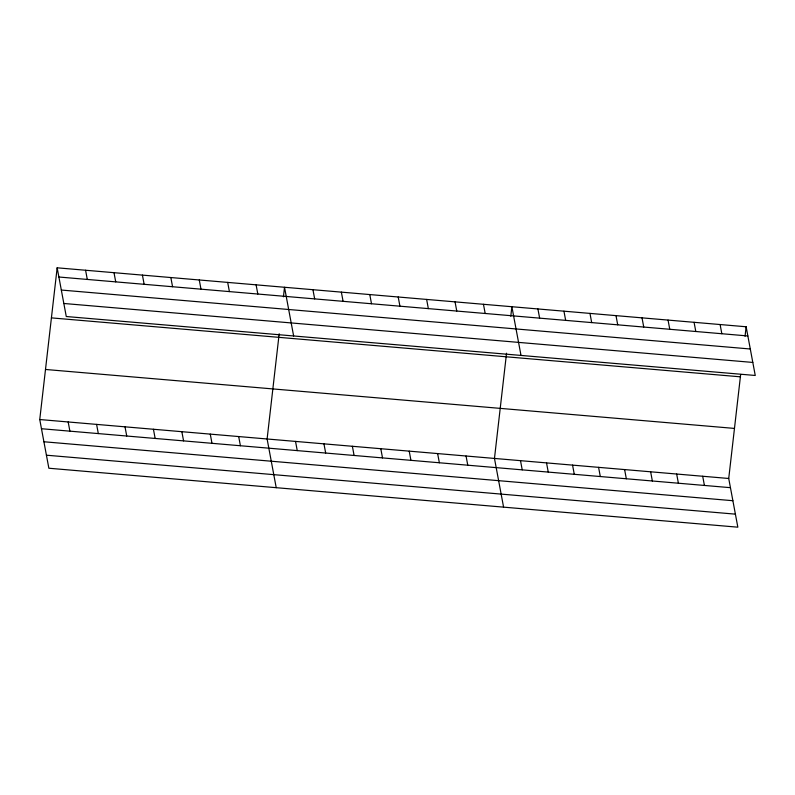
<?xml version="1.0" encoding="UTF-8"?>
<svg xmlns="http://www.w3.org/2000/svg" width="795" height="795" viewBox="0 0 795 795"><rect width="100%" height="100%" fill="white"/><g stroke="black" fill="none" stroke-linecap="round" stroke-linejoin="round"><path stroke-width="1.19" d="M740.662 374.445L728.727 478.481L737.84 527.184L48.863 468.235L39.75 419.531L57.161 267.816L746.137 326.765L755.25 375.469L66.273 316.519L57.161 267.816M279.184 333.761L267.11 438.979L276.223 487.683M283.427 296.803L284.521 287.273L293.633 335.977M506.544 353.209L494.47 458.437L503.583 507.14M510.788 316.261L511.881 306.721L521.003 355.425M745.044 336.305L746.137 326.765M58.88 277.008L747.856 335.957M61.324 290.046L750.291 348.995M63.838 303.481L752.805 362.431M51.417 317.881L740.393 376.83M45.494 369.466L734.471 428.416M39.75 419.531L728.727 478.481M41.469 428.724L730.446 487.673M43.914 441.762L732.881 500.711M46.428 455.197L735.395 514.146M720.111 324.539L721.83 333.731M694.075 322.313L695.804 331.505M702.701 476.255L704.42 485.447M668.048 320.087L669.768 329.279M676.664 474.029L678.393 483.221M642.022 317.861L643.741 327.053M650.638 471.803L652.357 480.995M615.996 315.635L617.715 324.827M624.612 469.567L626.331 478.769M589.969 313.409L591.689 322.601M598.585 467.341L600.305 476.533M563.943 311.173L565.662 320.365M572.559 465.115L574.278 474.307M537.907 308.947L539.636 318.139M546.533 462.889L548.252 472.081M520.496 460.663L522.226 469.855M483.459 304.296L485.189 313.488M455.048 301.861L456.767 311.054M466.049 456.002L467.768 465.194M426.627 299.427L428.346 308.619M437.628 453.577L439.357 462.769M398.206 296.992L399.925 306.184M409.216 451.143L410.935 460.335M369.784 294.567L371.503 303.76M380.795 448.708L382.514 457.9M341.363 292.133L343.082 301.325M352.374 446.273L354.093 455.465M312.942 289.698L314.661 298.89M323.953 443.849L325.672 453.041M295.531 441.414L297.25 450.606M256.099 284.839L257.819 294.031M227.678 282.404L229.407 291.596M238.689 436.554L240.408 445.747M199.267 279.969L200.986 289.171M210.268 434.12L211.987 443.312M170.845 277.544L172.565 286.737M181.846 431.685L183.575 440.877M142.424 275.11L144.143 284.302M153.435 429.25L155.154 438.452M114.003 272.675L115.722 281.867M125.014 426.826L126.733 436.018M85.582 270.25L87.301 279.442M96.593 424.391L98.312 433.583M68.171 421.956L69.89 431.148"/></g></svg>
